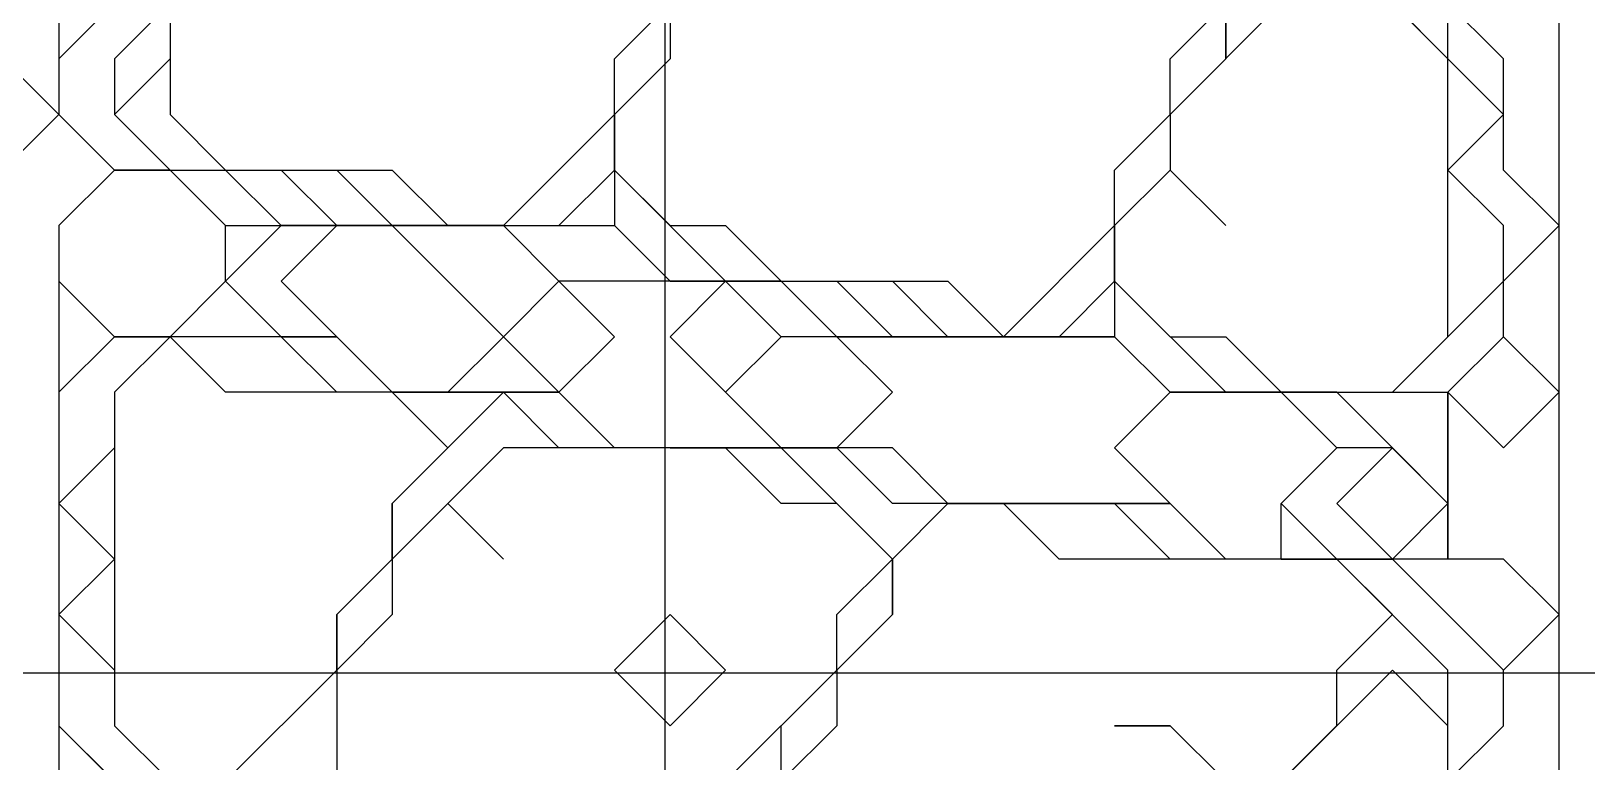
# Model space of a CAD drawing. Extents: x 46 to 224, y 52 to 151.
# Drawn here: x 163.21 to 179.87, y 99.05 to 106.87 of the extents above; entities that cross this region are included whole.
import ezdxf

# ---------------------------------------------------------------- set-up
doc = ezdxf.new("R2010")
doc.units = 0
doc.layers.add('OUTLINE', color=1, linetype='CONTINUOUS')

msp = doc.modelspace()

# ---------------------------------------------------------------- linework, layer by layer
for p, q in [((179.577, 86.9326), (179.577, 129.7897)), ((179.577, 86.9326), (179.577, 129.7897)), ((163.5056, 113.123), (163.5056, 105.9802)), ((163.5056, 113.123), (163.5056, 105.9802)), ((164.696, 107.7659), (164.696, 106.5754)), ((170.0532, 107.7659), (170.0532, 106.5754)), ((178.3865, 106.5754), (177.196, 107.7659)), ((178.9818, 106.5754), (177.7913, 107.7659)), ((164.1008, 107.1707), (163.5056, 106.5754)), ((164.696, 107.1707), (164.1008, 106.5754)), ((164.696, 107.1707), (164.1008, 106.5754)), ((164.696, 107.1707), (164.696, 106.5754)), ((164.696, 107.1707), (164.696, 106.5754)), ((164.696, 107.1707), (164.696, 105.9802)), ((169.4579, 106.5754), (170.0532, 107.1707)), ((169.4579, 106.5754), (170.0532, 107.1707)), ((170.0532, 107.1707), (170.0532, 106.5754)), ((176.6008, 107.1707), (175.4103, 105.9802)), ((175.4103, 106.5754), (176.0056, 107.1707)), ((176.6008, 107.1707), (175.4103, 105.9802)), ((176.0056, 107.1707), (176.0056, 106.5754)), ((176.0056, 106.5754), (176.0056, 107.1707)), ((176.0056, 106.5754), (176.0056, 107.1707)), ((178.3865, 106.5754), (177.7913, 107.1707)), ((178.3865, 106.5754), (177.7913, 107.1707)), ((178.3865, 103.5992), (178.3865, 107.1707)), ((178.3865, 106.5754), (178.3865, 107.1707)), ((178.3865, 106.5754), (178.3865, 107.1707)), ((163.5056, 105.9802), (162.9103, 106.5754)), ((163.5056, 105.9802), (162.9103, 106.5754)), ((163.5056, 106.5754), (163.5056, 105.9802)), ((164.696, 106.5754), (164.1008, 105.9802)), ((164.1008, 106.5754), (164.1008, 105.9802)), ((164.696, 106.5754), (164.1008, 105.9802)), ((164.696, 106.5754), (164.1008, 105.9802)), ((164.1008, 106.5754), (164.1008, 105.9802)), ((169.4579, 105.9802), (169.4579, 106.5754)), ((170.0532, 106.5754), (169.4579, 105.9802)), ((169.4579, 105.9802), (169.4579, 106.5754)), ((170.0532, 106.5754), (169.4579, 105.9802)), ((174.8151, 105.3849), (176.0056, 106.5754)), ((176.0056, 106.5754), (175.4103, 105.9802)), ((175.4103, 105.9802), (176.0056, 106.5754)), ((175.4103, 105.9802), (175.4103, 106.5754)), ((178.9818, 105.9802), (178.3865, 106.5754)), ((178.3865, 103.5992), (178.3865, 106.5754)), ((178.3865, 105.9802), (178.3865, 106.5754)), ((178.3865, 105.9802), (178.3865, 106.5754)), ((178.9818, 105.9802), (178.3865, 106.5754)), ((178.9818, 105.3849), (178.9818, 106.5754)), ((162.9103, 105.3849), (163.5056, 105.9802)), ((162.9103, 105.3849), (163.5056, 105.9802)), ((163.5056, 105.9802), (164.1008, 105.3849)), ((163.5056, 105.9802), (164.1008, 105.3849)), ((163.5056, 105.9802), (164.1008, 105.3849)), ((164.1008, 105.9802), (164.696, 105.3849)), ((164.1008, 105.9802), (164.696, 105.3849)), ((164.1008, 105.9802), (164.696, 105.3849)), ((164.1008, 105.9802), (164.696, 105.3849)), ((164.1008, 105.9802), (164.696, 105.3849)), ((164.696, 105.9802), (165.2913, 105.3849)), ((168.2675, 104.7897), (169.4579, 105.9802)), ((168.2675, 104.7897), (169.4579, 105.9802)), ((169.4579, 105.3849), (169.4579, 105.9802)), ((169.4579, 105.9802), (169.4579, 104.7897)), ((169.4579, 105.3849), (169.4579, 105.9802)), ((169.4579, 105.9802), (169.4579, 104.7897)), ((169.4579, 105.9802), (169.4579, 105.3849)), ((169.4579, 105.9802), (169.4579, 105.3849)), ((174.8151, 105.3849), (175.4103, 105.9802)), ((175.4103, 105.9802), (175.4103, 105.3849)), ((175.4103, 105.9802), (175.4103, 105.3849)), ((178.3865, 105.3849), (178.9818, 105.9802)), ((178.3865, 103.5992), (178.3865, 105.9802)), ((178.3865, 103.5992), (178.3865, 105.9802)), ((178.3865, 105.3849), (178.9818, 105.9802)), ((164.1008, 105.3849), (163.5056, 104.7897)), ((164.1008, 105.3849), (163.5056, 104.7897)), ((164.1008, 105.3849), (163.5056, 104.7897)), ((164.1008, 105.3849), (164.696, 105.3849)), ((164.696, 105.3849), (164.1008, 105.3849)), ((164.1008, 105.3849), (164.696, 105.3849)), ((164.696, 105.3849), (164.1008, 105.3849)), ((164.1008, 105.3849), (164.696, 105.3849)), ((164.696, 105.3849), (164.1008, 105.3849)), ((164.696, 105.3849), (165.8865, 105.3849)), ((164.696, 105.3849), (165.2913, 104.7897)), ((165.2913, 104.7897), (164.696, 105.3849)), ((164.696, 105.3849), (165.2913, 104.7897)), ((165.2913, 104.7897), (164.696, 105.3849)), ((164.696, 105.3849), (165.2913, 104.7897)), ((165.2913, 104.7897), (164.696, 105.3849)), ((164.696, 105.3849), (165.2913, 105.3849)), ((164.696, 105.3849), (165.8865, 105.3849)), ((164.696, 105.3849), (166.4818, 105.3849)), ((164.696, 105.3849), (165.2913, 105.3849)), ((165.2913, 105.3849), (165.8865, 104.7897)), ((165.2913, 105.3849), (167.077, 105.3849)), ((165.2913, 105.3849), (165.8865, 104.7897)), ((165.8865, 105.3849), (166.4818, 104.7897)), ((165.8865, 105.3849), (166.4818, 104.7897)), ((166.4818, 105.3849), (167.077, 104.7897)), ((167.077, 105.3849), (167.6722, 104.7897)), ((168.8627, 104.7897), (169.4579, 105.3849)), ((168.8627, 104.7897), (169.4579, 105.3849)), ((168.8627, 104.7897), (169.4579, 105.3849)), ((168.8627, 104.7897), (169.4579, 105.3849)), ((169.4579, 105.3849), (169.4579, 104.7897)), ((169.4579, 105.3849), (170.6484, 104.1945)), ((169.4579, 105.3849), (170.0532, 104.7897)), ((169.4579, 105.3849), (169.4579, 104.7897)), ((174.8151, 104.7897), (174.8151, 105.3849)), ((175.4103, 105.3849), (174.8151, 104.7897)), ((174.8151, 104.7897), (174.8151, 105.3849)), ((175.4103, 105.3849), (174.8151, 104.7897)), ((175.4103, 105.3849), (176.0056, 104.7897)), ((176.0056, 104.7897), (175.4103, 105.3849)), ((178.9818, 104.7897), (178.3865, 105.3849)), ((178.9818, 104.7897), (178.3865, 105.3849)), ((179.577, 104.7897), (178.9818, 105.3849)), ((163.5056, 104.7897), (163.5056, 86.9326)), ((163.5056, 104.7897), (163.5056, 86.9326)), ((163.5056, 104.7897), (163.5056, 104.1945)), ((165.2913, 104.7897), (167.6722, 104.7897)), ((165.8865, 104.7897), (165.2913, 104.1945)), ((165.2913, 104.1945), (165.2913, 104.7897)), ((165.2913, 104.7897), (167.6722, 104.7897)), ((165.8865, 104.7897), (165.2913, 104.1945)), ((165.2913, 104.1945), (165.2913, 104.7897)), ((165.2913, 104.7897), (169.4579, 104.7897)), ((165.2913, 104.1945), (165.2913, 104.7897)), ((165.8865, 104.7897), (165.2913, 104.1945)), ((167.6722, 104.7897), (165.8865, 104.7897)), ((167.6722, 104.7897), (165.8865, 104.7897)), ((168.2675, 104.7897), (165.8865, 104.7897)), ((165.8865, 104.7897), (168.8627, 104.7897)), ((166.4818, 104.7897), (165.8865, 104.1945)), ((165.8865, 104.7897), (168.8627, 104.7897)), ((166.4818, 104.7897), (165.8865, 104.1945)), ((166.4818, 104.7897), (168.8627, 104.7897)), ((167.077, 104.7897), (166.4818, 104.7897)), ((166.4818, 104.7897), (168.8627, 104.7897)), ((167.077, 104.7897), (166.4818, 104.7897)), ((167.6722, 104.1945), (167.077, 104.7897)), ((167.077, 104.7897), (168.2675, 104.7897)), ((167.6722, 104.1945), (167.077, 104.7897)), ((167.6722, 104.7897), (168.2675, 104.7897)), ((168.8627, 104.1945), (168.2675, 104.7897)), ((169.4579, 104.7897), (170.0532, 104.1945)), ((169.4579, 104.7897), (170.0532, 104.1945)), ((170.0532, 104.1945), (169.4579, 104.7897)), ((169.4579, 104.7897), (170.0532, 104.1945)), ((169.4579, 104.7897), (170.0532, 104.1945)), ((169.4579, 104.7897), (170.0532, 104.1945)), ((169.4579, 104.7897), (170.0532, 104.1945)), ((170.0532, 104.7897), (170.6484, 104.7897)), ((170.6484, 104.7897), (171.2437, 104.1945)), ((173.6246, 103.5992), (174.8151, 104.7897)), ((173.6246, 103.5992), (174.8151, 104.7897)), ((173.6246, 103.5992), (174.8151, 104.7897)), ((174.8151, 104.1945), (174.8151, 104.7897)), ((174.8151, 104.7897), (174.8151, 104.1945)), ((174.8151, 104.1945), (174.8151, 104.7897)), ((174.8151, 104.7897), (174.8151, 103.5992)), ((174.8151, 104.7897), (174.8151, 104.1945)), ((174.8151, 104.7897), (174.8151, 104.1945)), ((174.8151, 104.7897), (174.8151, 104.1945)), ((174.8151, 104.1945), (174.8151, 104.7897)), ((174.8151, 104.7897), (174.8151, 103.5992)), ((178.9818, 104.1945), (179.577, 104.7897)), ((178.9818, 104.1945), (178.9818, 104.7897)), ((178.9818, 104.1945), (178.9818, 104.7897)), ((163.5056, 104.1945), (164.1008, 103.5992)), ((164.696, 103.5992), (165.2913, 104.1945)), ((164.696, 103.5992), (165.2913, 104.1945)), ((164.696, 103.5992), (165.2913, 104.1945)), ((165.2913, 104.1945), (165.8865, 103.5992)), ((165.2913, 104.1945), (165.8865, 103.5992)), ((165.2913, 104.1945), (165.8865, 103.5992)), ((165.8865, 104.1945), (167.077, 103.004)), ((165.8865, 104.1945), (167.077, 103.004)), ((168.2675, 103.5992), (167.6722, 104.1945)), ((168.2675, 103.5992), (167.6722, 104.1945)), ((168.8627, 104.1945), (168.2675, 103.5992)), ((168.8627, 104.1945), (168.2675, 103.5992)), ((169.4579, 104.1945), (168.8627, 104.1945)), ((169.4579, 103.5992), (168.8627, 104.1945)), ((169.4579, 103.5992), (168.8627, 104.1945)), ((171.2437, 104.1945), (169.4579, 104.1945)), ((170.0532, 104.1945), (171.8389, 104.1945)), ((170.0532, 104.1945), (170.6484, 104.1945)), ((170.6484, 104.1945), (170.0532, 104.1945)), ((170.0532, 104.1945), (171.2437, 104.1945)), ((170.0532, 104.1945), (171.8389, 104.1945)), ((170.6484, 104.1945), (170.0532, 103.5992)), ((170.0532, 104.1945), (172.4341, 104.1945)), ((170.0532, 104.1945), (171.8389, 104.1945)), ((170.6484, 104.1945), (170.0532, 103.5992)), ((171.2437, 103.5992), (170.6484, 104.1945)), ((170.6484, 104.1945), (173.0294, 104.1945)), ((171.2437, 103.5992), (170.6484, 104.1945)), ((171.2437, 104.1945), (171.8389, 103.5992)), ((171.8389, 103.5992), (171.2437, 104.1945)), ((171.2437, 104.1945), (173.0294, 104.1945)), ((171.8389, 104.1945), (172.4341, 103.5992)), ((171.8389, 104.1945), (172.4341, 103.5992)), ((171.8389, 104.1945), (172.4341, 103.5992)), ((172.4341, 104.1945), (173.0294, 103.5992)), ((173.0294, 104.1945), (173.6246, 103.5992)), ((173.0294, 104.1945), (173.6246, 103.5992)), ((174.2198, 103.5992), (174.8151, 104.1945)), ((174.2198, 103.5992), (174.8151, 104.1945)), ((174.2198, 103.5992), (174.8151, 104.1945)), ((174.8151, 104.1945), (176.0056, 103.004)), ((174.8151, 104.1945), (176.0056, 103.004)), ((174.8151, 104.1945), (175.4103, 103.5992)), ((174.8151, 104.1945), (175.4103, 103.5992)), ((177.7913, 103.004), (178.9818, 104.1945)), ((177.7913, 103.004), (178.9818, 104.1945)), ((178.9818, 103.5992), (178.9818, 104.1945)), ((164.1008, 103.5992), (163.5056, 103.004)), ((164.1008, 103.5992), (163.5056, 103.004)), ((164.1008, 103.5992), (163.5056, 103.004)), ((164.1008, 103.5992), (163.5056, 103.004)), ((164.1008, 103.5992), (163.5056, 103.004)), ((165.8865, 103.5992), (164.1008, 103.5992)), ((164.1008, 103.5992), (164.696, 103.5992)), ((166.4818, 103.5992), (164.1008, 103.5992)), ((166.4818, 103.5992), (164.1008, 103.5992)), ((165.8865, 103.5992), (164.1008, 103.5992)), ((164.696, 103.5992), (164.1008, 103.004)), ((164.696, 103.5992), (164.1008, 103.004)), ((166.4818, 103.5992), (164.1008, 103.5992)), ((165.8865, 103.5992), (164.696, 103.5992)), ((165.8865, 103.5992), (164.696, 103.5992)), ((165.2913, 103.004), (164.696, 103.5992)), ((165.2913, 103.004), (164.696, 103.5992)), ((166.4818, 103.004), (165.8865, 103.5992)), ((165.8865, 103.5992), (166.4818, 103.5992)), ((166.4818, 103.004), (165.8865, 103.5992)), ((166.4818, 103.5992), (167.077, 103.004)), ((167.077, 103.004), (166.4818, 103.5992)), ((167.077, 103.004), (166.4818, 103.5992)), ((167.077, 103.004), (166.4818, 103.5992)), ((167.6722, 103.004), (168.2675, 103.5992)), ((167.6722, 103.004), (168.2675, 103.5992)), ((168.2675, 103.5992), (168.8627, 103.004)), ((168.2675, 103.5992), (168.8627, 103.004)), ((168.8627, 103.004), (169.4579, 103.5992)), ((168.8627, 103.004), (169.4579, 103.5992)), ((170.0532, 103.5992), (170.6484, 103.004)), ((170.0532, 103.5992), (170.6484, 103.004)), ((170.6484, 103.004), (171.2437, 103.5992)), ((171.2437, 103.5992), (170.6484, 103.004)), ((170.6484, 103.004), (171.2437, 103.5992)), ((171.2437, 103.5992), (170.6484, 103.004)), ((171.8389, 103.5992), (171.2437, 103.5992)), ((171.8389, 103.5992), (171.2437, 103.5992)), ((171.8389, 103.5992), (174.8151, 103.5992)), ((174.8151, 103.5992), (171.8389, 103.5992)), ((172.4341, 103.004), (171.8389, 103.5992)), ((172.4341, 103.004), (171.8389, 103.5992)), ((172.4341, 103.5992), (174.2198, 103.5992)), ((172.4341, 103.5992), (174.2198, 103.5992)), ((172.4341, 103.5992), (174.2198, 103.5992)), ((173.0294, 103.5992), (174.8151, 103.5992)), ((173.6246, 103.5992), (173.0294, 103.5992)), ((173.0294, 103.5992), (173.6246, 103.5992)), ((174.8151, 103.5992), (173.6246, 103.5992)), ((174.8151, 103.5992), (175.4103, 103.004)), ((175.4103, 103.004), (174.8151, 103.5992)), ((174.8151, 103.5992), (175.4103, 103.004)), ((174.8151, 103.5992), (175.4103, 103.004)), ((175.4103, 103.5992), (176.0056, 103.5992)), ((175.4103, 103.5992), (176.0056, 103.5992)), ((176.0056, 103.5992), (176.6008, 103.004)), ((176.0056, 103.5992), (176.6008, 103.004)), ((177.7913, 103.004), (178.3865, 103.5992)), ((177.7913, 103.004), (178.3865, 103.5992)), ((177.7913, 103.004), (178.3865, 103.5992)), ((177.7913, 103.004), (178.3865, 103.5992)), ((178.3865, 103.004), (178.9818, 103.5992)), ((178.9818, 103.5992), (178.3865, 103.004)), ((179.577, 103.004), (178.9818, 103.5992)), ((163.5056, 103.004), (163.5056, 99.4326)), ((163.5056, 103.004), (163.5056, 86.3373)), ((163.5056, 103.004), (163.5056, 99.4326)), ((163.5056, 103.004), (163.5056, 99.4326)), ((163.5056, 103.004), (163.5056, 99.4326)), ((164.1008, 103.004), (164.1008, 102.4088)), ((164.1008, 103.004), (164.1008, 99.4326)), ((165.8865, 103.004), (165.2913, 103.004)), ((165.8865, 103.004), (165.2913, 103.004)), ((167.077, 103.004), (165.8865, 103.004)), ((167.077, 103.004), (165.8865, 103.004)), ((167.077, 103.004), (166.4818, 103.004)), ((167.077, 103.004), (166.4818, 103.004)), ((168.8627, 103.004), (167.077, 103.004)), ((167.077, 103.004), (168.8627, 103.004)), ((168.8627, 103.004), (167.077, 103.004)), ((167.077, 103.004), (167.6722, 103.004)), ((168.8627, 103.004), (167.077, 103.004)), ((168.2675, 103.004), (167.077, 101.8135)), ((167.6722, 102.4088), (167.077, 103.004)), ((167.6722, 102.4088), (167.077, 103.004)), ((168.2675, 103.004), (167.077, 101.8135)), ((167.6722, 102.4088), (167.077, 103.004)), ((167.077, 103.004), (167.6722, 103.004)), ((168.8627, 103.004), (167.077, 103.004)), ((168.8627, 103.004), (168.2675, 103.004)), ((168.8627, 102.4088), (168.2675, 103.004)), ((169.4579, 102.4088), (168.8627, 103.004)), ((169.4579, 102.4088), (168.8627, 103.004)), ((169.4579, 102.4088), (168.8627, 103.004)), ((169.4579, 102.4088), (168.8627, 103.004)), ((170.6484, 103.004), (171.2437, 102.4088)), ((170.6484, 103.004), (171.2437, 102.4088)), ((171.8389, 102.4088), (172.4341, 103.004)), ((171.8389, 102.4088), (172.4341, 103.004)), ((175.4103, 103.004), (174.8151, 102.4088)), ((175.4103, 103.004), (174.8151, 102.4088)), ((175.4103, 103.004), (178.3865, 103.004)), ((177.196, 103.004), (175.4103, 103.004)), ((175.4103, 103.004), (177.7913, 103.004)), ((176.6008, 103.004), (175.4103, 103.004)), ((175.4103, 103.004), (177.7913, 103.004)), ((176.6008, 103.004), (175.4103, 103.004)), ((176.0056, 103.004), (177.7913, 103.004)), ((176.0056, 103.004), (177.196, 103.004)), ((176.6008, 103.004), (176.0056, 103.004)), ((176.0056, 103.004), (177.7913, 103.004)), ((177.196, 103.004), (176.6008, 103.004)), ((177.196, 102.4088), (176.6008, 103.004)), ((176.6008, 103.004), (177.7913, 103.004)), ((176.6008, 103.004), (177.7913, 103.004)), ((177.196, 102.4088), (176.6008, 103.004)), ((178.3865, 101.8135), (177.196, 103.004)), ((178.3865, 103.004), (178.3865, 101.2183)), ((178.3865, 102.4088), (178.3865, 103.004)), ((178.3865, 103.004), (178.9818, 102.4088)), ((178.9818, 102.4088), (179.577, 103.004)), ((164.1008, 102.4088), (163.5056, 101.8135)), ((167.077, 101.8135), (167.6722, 102.4088)), ((167.077, 101.8135), (167.6722, 102.4088)), ((167.077, 101.8135), (167.6722, 102.4088)), ((168.2675, 102.4088), (167.6722, 101.8135)), ((170.6484, 102.4088), (168.2675, 102.4088)), ((169.4579, 102.4088), (168.8627, 102.4088)), ((171.8389, 102.4088), (169.4579, 102.4088)), ((170.0532, 102.4088), (169.4579, 102.4088)), ((171.8389, 102.4088), (169.4579, 102.4088)), ((171.2437, 102.4088), (169.4579, 102.4088)), ((170.0532, 102.4088), (169.4579, 102.4088)), ((170.0532, 102.4088), (171.8389, 102.4088)), ((170.6484, 102.4088), (170.0532, 102.4088)), ((172.4341, 102.4088), (170.0532, 102.4088)), ((172.4341, 102.4088), (170.0532, 102.4088)), ((171.8389, 102.4088), (170.6484, 102.4088)), ((171.2437, 101.8135), (170.6484, 102.4088)), ((171.2437, 102.4088), (171.8389, 102.4088)), ((172.4341, 101.2183), (171.2437, 102.4088)), ((171.2437, 102.4088), (171.8389, 102.4088)), ((172.4341, 101.8135), (171.8389, 102.4088)), ((172.4341, 101.8135), (171.8389, 102.4088)), ((173.0294, 101.8135), (172.4341, 102.4088)), ((173.0294, 101.8135), (172.4341, 102.4088)), ((174.8151, 102.4088), (175.4103, 101.8135)), ((174.8151, 102.4088), (175.4103, 101.8135)), ((176.6008, 101.8135), (177.196, 102.4088)), ((177.196, 102.4088), (176.6008, 101.8135)), ((176.6008, 101.8135), (177.196, 102.4088)), ((177.196, 102.4088), (176.6008, 101.8135)), ((177.7913, 102.4088), (177.196, 101.8135)), ((177.7913, 102.4088), (177.196, 102.4088)), ((177.7913, 102.4088), (177.196, 102.4088)), ((178.3865, 101.8135), (177.7913, 102.4088)), ((178.3865, 101.8135), (177.7913, 102.4088)), ((178.3865, 101.8135), (177.7913, 102.4088)), ((178.3865, 101.2183), (178.3865, 102.4088)), ((163.5056, 101.8135), (164.1008, 101.2183)), ((167.077, 101.8135), (167.077, 101.2183)), ((167.077, 101.2183), (167.077, 101.8135)), ((167.077, 101.2183), (167.077, 101.8135)), ((167.077, 101.8135), (167.077, 101.2183)), ((167.077, 101.2183), (167.077, 101.8135)), ((167.6722, 101.8135), (167.077, 101.2183)), ((167.6722, 101.8135), (168.2675, 101.2183)), ((168.2675, 101.2183), (167.6722, 101.8135)), ((171.8389, 101.8135), (171.2437, 101.8135)), ((172.4341, 101.2183), (171.8389, 101.8135)), ((175.4103, 101.8135), (172.4341, 101.8135)), ((175.4103, 101.8135), (172.4341, 101.8135)), ((173.0294, 101.8135), (172.4341, 101.2183)), ((173.0294, 101.8135), (172.4341, 101.2183)), ((173.0294, 101.8135), (175.4103, 101.8135)), ((173.6246, 101.8135), (173.0294, 101.8135)), ((175.4103, 101.8135), (173.0294, 101.8135)), ((174.8151, 101.8135), (173.0294, 101.8135)), ((173.6246, 101.8135), (173.0294, 101.8135)), ((175.4103, 101.8135), (173.0294, 101.8135)), ((175.4103, 101.8135), (173.6246, 101.8135)), ((174.2198, 101.2183), (173.6246, 101.8135)), ((175.4103, 101.2183), (174.8151, 101.8135)), ((176.0056, 101.2183), (175.4103, 101.8135)), ((176.0056, 101.2183), (175.4103, 101.8135)), ((176.6008, 101.2183), (176.6008, 101.8135)), ((176.6008, 101.8135), (177.196, 101.2183)), ((176.6008, 101.2183), (176.6008, 101.8135)), ((176.6008, 101.8135), (177.196, 101.2183)), ((177.196, 101.8135), (177.7913, 101.2183)), ((177.7913, 101.2183), (178.3865, 101.8135)), ((177.7913, 101.2183), (178.3865, 101.8135)), ((177.7913, 101.2183), (178.3865, 101.8135)), ((177.7913, 101.2183), (178.3865, 101.8135)), ((164.1008, 101.2183), (163.5056, 100.623)), ((166.4818, 100.623), (167.077, 101.2183)), ((167.077, 101.2183), (166.4818, 100.623)), ((166.4818, 100.623), (167.077, 101.2183)), ((167.077, 101.2183), (167.077, 100.623)), ((171.8389, 100.623), (172.4341, 101.2183)), ((172.4341, 100.623), (172.4341, 101.2183)), ((172.4341, 101.2183), (172.4341, 100.623)), ((172.4341, 101.2183), (172.4341, 100.623)), ((174.8151, 101.2183), (174.2198, 101.2183)), ((177.196, 101.2183), (174.8151, 101.2183)), ((176.0056, 101.2183), (175.4103, 101.2183)), ((177.196, 101.2183), (176.0056, 101.2183)), ((177.196, 101.2183), (176.0056, 101.2183)), ((177.196, 101.2183), (176.0056, 101.2183)), ((178.9818, 101.2183), (176.6008, 101.2183)), ((176.6008, 101.2183), (177.7913, 101.2183)), ((177.7913, 101.2183), (176.6008, 101.2183)), ((177.7913, 101.2183), (176.6008, 101.2183)), ((178.3865, 100.0278), (177.196, 101.2183)), ((177.196, 101.2183), (177.7913, 101.2183)), ((178.3865, 100.0278), (177.196, 101.2183)), ((177.7913, 100.623), (177.196, 101.2183)), ((177.7913, 100.623), (177.196, 101.2183)), ((177.196, 101.2183), (177.7913, 101.2183)), ((178.9818, 100.0278), (177.7913, 101.2183)), ((178.9818, 100.0278), (177.7913, 101.2183)), ((179.577, 100.623), (178.9818, 101.2183)), ((163.5056, 100.623), (164.1008, 100.0278)), ((166.4818, 100.0278), (166.4818, 100.623)), ((166.4818, 100.623), (166.4818, 98.8373)), ((166.4818, 100.0278), (166.4818, 100.623)), ((167.077, 100.623), (166.4818, 100.0278)), ((170.0532, 100.623), (169.4579, 100.0278)), ((170.6484, 100.0278), (170.0532, 100.623)), ((171.2437, 99.4326), (172.4341, 100.623)), ((172.4341, 100.623), (171.8389, 100.0278)), ((171.8389, 100.0278), (171.8389, 100.623)), ((172.4341, 100.623), (171.8389, 100.0278)), ((177.196, 100.0278), (177.7913, 100.623)), ((177.196, 100.0278), (177.7913, 100.623)), ((178.9818, 100.0278), (179.577, 100.623)), ((164.1008, 100.0278), (164.1008, 99.4326)), ((165.2913, 98.8373), (166.4818, 100.0278)), ((165.2913, 98.8373), (166.4818, 100.0278)), ((166.4818, 100.0278), (166.4818, 98.8373)), ((169.4579, 100.0278), (170.0532, 99.4326)), ((170.0532, 99.4326), (170.6484, 100.0278)), ((170.6484, 98.8373), (171.8389, 100.0278)), ((171.8389, 100.0278), (171.8389, 99.4326)), ((171.8389, 100.0278), (171.8389, 99.4326)), ((177.7913, 100.0278), (176.0056, 98.2421)), ((177.7913, 100.0278), (176.6008, 98.8373)), ((177.196, 99.4326), (177.196, 100.0278)), ((177.196, 99.4326), (177.196, 100.0278)), ((178.3865, 99.4326), (177.7913, 100.0278)), ((178.3865, 99.4326), (177.7913, 100.0278)), ((178.3865, 96.4564), (178.3865, 100.0278)), ((178.3865, 97.0516), (178.3865, 100.0278)), ((178.9818, 99.4326), (178.9818, 100.0278)), ((178.9818, 99.4326), (178.9818, 100.0278)), ((178.9818, 99.4326), (178.9818, 100.0278)), ((163.5056, 99.4326), (164.1008, 98.8373)), ((163.5056, 99.4326), (164.696, 98.2421)), ((163.5056, 99.4326), (164.1008, 98.8373)), ((163.5056, 99.4326), (164.696, 98.2421)), ((164.1008, 99.4326), (164.696, 98.8373)), ((164.1008, 99.4326), (164.696, 98.8373)), ((171.2437, 98.8373), (171.2437, 99.4326)), ((171.8389, 99.4326), (171.2437, 98.8373)), ((171.8389, 99.4326), (171.2437, 98.8373)), ((175.4103, 99.4326), (174.8151, 99.4326)), ((174.8151, 99.4326), (175.4103, 99.4326)), ((176.0056, 98.8373), (175.4103, 99.4326)), ((175.4103, 99.4326), (176.0056, 98.8373)), ((176.0056, 98.2421), (177.196, 99.4326)), ((176.6008, 98.8373), (177.196, 99.4326)), ((178.3865, 98.8373), (178.9818, 99.4326)), ((178.3865, 98.8373), (178.9818, 99.4326)), ((178.3865, 98.8373), (178.3865, 99.4326)), ((178.3865, 98.8373), (178.3865, 99.4326)), ((178.3865, 98.8373), (178.9818, 99.4326))]:
    msp.add_line(p, q)
at = {"layer": 'OUTLINE', "color": 1}
for p, q in [((170, 55), (170, 120)), ((50, 100), (220, 100))]:
    msp.add_line(p, q, dxfattribs=at)

doc.saveas('drawing.dxf')
